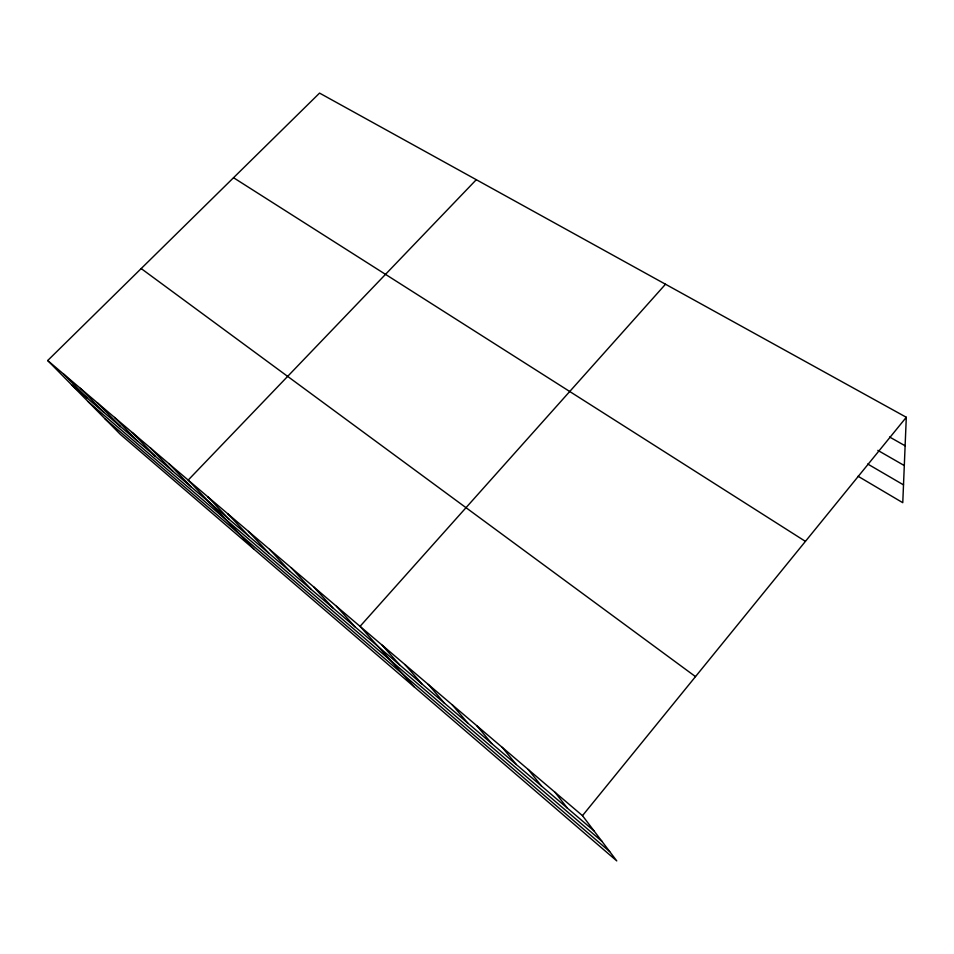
<?xml version="1.0" encoding="UTF-8"?>
<svg xmlns="http://www.w3.org/2000/svg" width="954" height="954" viewBox="0 0 954 954"><rect width="100%" height="100%" fill="white"/><g stroke="black" fill="none" stroke-linecap="round" stroke-linejoin="round"><path stroke-width="1.43" d="M47.7 360.529L582.477 815.658L616.761 860.902L120.359 434.38L47.7 360.529L319.554 93.098L906.3 417.268L902.77 502.698L858.063 476.261M582.477 815.658L906.3 417.268M665.498 284.232L360.052 626.361L414.274 686.916M476.296 179.698L188.188 480.089L253.967 549.182M889.581 437.004L905.119 445.792M877.835 450.36L904.309 465.564M867.711 464.014L903.51 484.882M233.527 177.718L805.426 541.371M141.18 268.563L695.502 676.613M71.574 384.796L593.996 830.862M88.352 401.861L601.938 841.345M104.928 418.699L609.666 851.54M63.846 374.266L87.518 398.402M80.363 388.326L103.819 412.331M97.272 402.719L120.49 426.557M114.587 417.447L137.555 441.13M132.32 432.544L155.013 456.036M150.482 448.01L172.889 471.3M169.108 463.847L191.182 486.922M207.757 496.748L229.151 519.334M227.839 513.836L248.839 536.148M248.434 531.366L269.016 553.38M269.577 549.361L289.718 571.064M291.292 567.833L310.956 589.19M313.592 586.817L332.755 607.805M336.5 606.315L355.126 626.909M382.208 645.214L399.702 664.962M404.949 664.556L421.835 683.863M428.286 684.423L444.54 703.241M452.256 704.827L467.83 723.132M476.881 725.779L491.739 743.548M502.186 747.316L516.281 764.5M528.194 769.461L541.49 786.024M554.954 792.225L567.38 808.133"/></g></svg>
